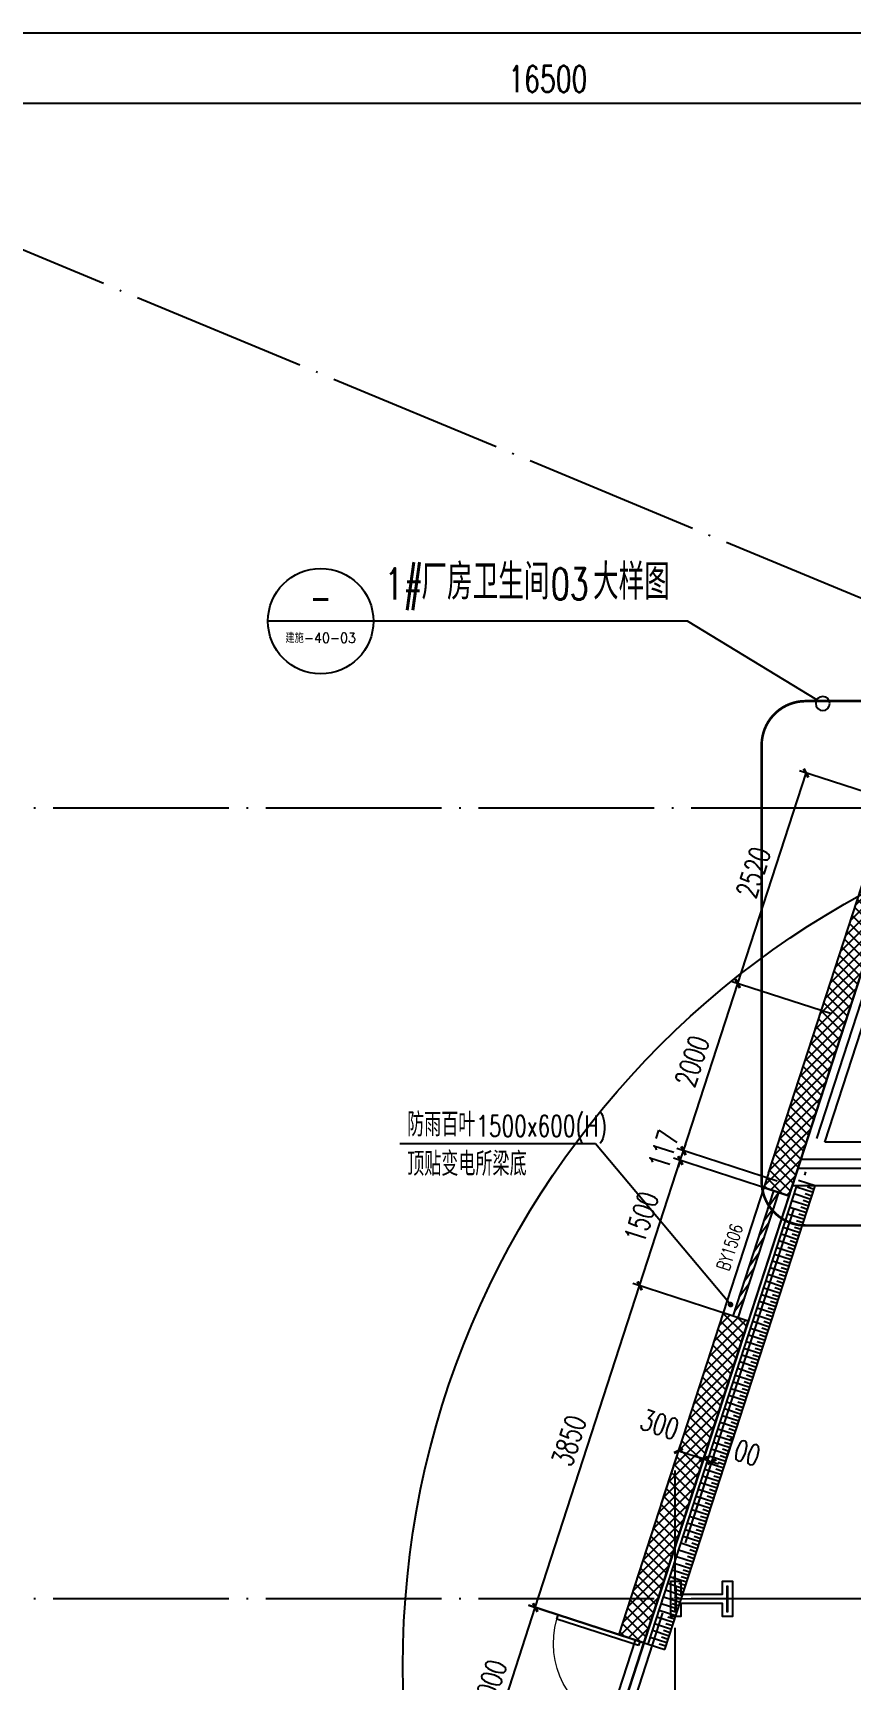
# Model space of a CAD drawing. Extents: x -1313754 to 847533, y 489853 to 941203.
# Drawn here: x -241065 to -231753, y 821895 to 840647 of the extents above; entities that cross this region are included whole.
import ezdxf
from ezdxf.enums import TextEntityAlignment as Align

# ---------------------------------------------------------------- set-up
doc = ezdxf.new("R2010")
doc.units = 0
doc.header["$LTSCALE"] = 1000
doc.header["$MEASUREMENT"] = 0
doc.linetypes.add('DASH', pattern=[0.35, 0.25, -0.1])
doc.linetypes.add('DOTE', pattern=[2.42, 2, -0.2, 0.02, -0.2])
doc.layers.get('Defpoints').update_dxf_attribs({"color": 210})
for name, color, linetype in [('99平面图例外参$0$A-HATCH-2', 251, 'Continuous'), ('A-AXIS-D', 1, 'Continuous'), ('A-AXIS-DOTE', 14, 'DOTE'), ('A-AXIS-DP', 126, 'Continuous'), ('A-AXIS-SYMB', 3, 'Continuous'), ('A-HATCH-2', 251, 'Continuous'), ('A-LIN-V', 9, 'Continuous'), ('A-SFCE', 30, 'Continuous'), ('A-WINDOW', 140, 'Continuous'), ('A-防火门窗', 1, 'Continuous'), ('AS-WALL', 40, 'Continuous'), ('AS-结构边线层', 200, 'Continuous'), ('DIM_ELEV', 3, 'Continuous'), ('DIM_SYMB', 3, 'Continuous'), ('PUB_HATCH', 8, 'Continuous'), ('PUB_TEXT', 7, 'Continuous'), ('SB_ZF消火栓', 10, 'Continuous'), ('建-墙-幕', 4, 'Continuous'), ('建-门窗编号', 7, 'Continuous')]:
    doc.layers.add(name, color=color, linetype=linetype)
doc.layers.add('S-col', color=2, linetype='Continuous', lineweight=0)
doc.styles.add('_TCH_DIM', font='SIMPLEX', dxfattribs={"bigfont": 'GBCBIG'})
doc.styles.add('_TCH_DIM_T3', font='SIMPLEX', dxfattribs={"width": 0.705882, "bigfont": 'GBCBIG'})
doc.styles.add('A-WIN-LABEL', font='SIMPLEX', dxfattribs={"bigfont": 'GBCBIG'})
doc.dimstyles.new('_TCH_ARCH&&100', dxfattribs={"dimtxt": 297.5, "dimasz": 100, "dimexe": 100, "dimexo": 100, "dimgap": 126.25, "dimtad": 1, "dimdec": 0, "dimzin": 0, "dimdsep": 46, "dimtxsty": '_TCH_DIM_T3', "dimblk": 'ARCHTICK', "dimcen": 0.09, "dimclrt": 7, "dimazin": 2, "dimtfac": 1, "dimtdec": 0, "dimtix": 1, "dimtmove": 2, "dimatfit": 3, "dimfxl": 0, "dimtolj": 1, "dimtzin": 0, "dimarcsym": 0})
doc.dimstyles.new('_TCH_ARCH&&80', dxfattribs={"dimtxt": 238, "dimasz": 80, "dimexe": 80, "dimexo": 80, "dimgap": 101, "dimtad": 1, "dimdec": 0, "dimzin": 0, "dimdsep": 46, "dimtxsty": '_TCH_DIM_T3', "dimblk": 'ARCHTICK', "dimcen": 0.09, "dimclrt": 7, "dimazin": 2, "dimtfac": 1, "dimtdec": 0, "dimtix": 1, "dimtmove": 2, "dimatfit": 3, "dimfxl": 0, "dimtolj": 1, "dimtzin": 0, "dimarcsym": 0})
pattern_1 = [(45, (60, 0), (-60.000061, 60.000061), []), (135, (60, 0), (-60.000061, -60.000061), [])]

# ---------------------------------------------------------------- blocks, each defined once
blk = doc.blocks.new('_ArchTick')
at = {"color": 0, "linetype": 'ByBlock', "const_width": 0.4}
blk.add_lwpolyline([(-0.5, -0.5), (0.5, 0.5)], dxfattribs=at)
blk = doc.blocks.new('*D1251')
at = {"layer": 'A-AXIS-D', "color": 0, "lineweight": -2}
for p, q in [((-22718, 34220), (-22718, 35127)), ((-6218, 34220), (-6218, 35127)), ((-22718, 35027), (-6218, 35027))]:
    blk.add_line(p, q, dxfattribs=at)
at = {"layer": 'Defpoints', "color": 0}
for p in [(-6218, 35027), (-22718, 34120), (-6218, 34120)]:
    blk.add_point(p, dxfattribs=at)
at = {"layer": 'A-AXIS-D', "color": 0, "lineweight": -2, "xscale": 100, "yscale": 100, "zscale": 100, "rotation": 180}
blk.add_blockref('_ArchTick', (-22718, 35027), dxfattribs=at)
at = {"layer": 'A-AXIS-D', "color": 0, "lineweight": -2, "xscale": 100, "yscale": 100, "zscale": 100}
blk.add_blockref('_ArchTick', (-6218, 35027), dxfattribs=at)
at = {"layer": 'A-AXIS-D', "color": 7, "insert": (-14468, 35302), "char_height": 297.5, "attachment_point": 5, "style": '_TCH_DIM_T3'}
blk.add_mtext('\\A1;16500', dxfattribs=at)
blk = doc.blocks.new('*D1363')
at = {"layer": 'A-AXIS-D', "color": 0, "lineweight": -2}
for p, q in [((-33818, 34320), (-33818, 35927)), ((-33818, 35827), (92682, 35827)), ((92682, 34320), (92682, 35927))]:
    blk.add_line(p, q, dxfattribs=at)
at = {"layer": 'Defpoints', "color": 0}
for p in [(92682, 35827), (-33818, 34220), (92682, 34220)]:
    blk.add_point(p, dxfattribs=at)
at = {"layer": 'A-AXIS-D', "color": 0, "lineweight": -2, "xscale": 100, "yscale": 100, "zscale": 100, "rotation": 180}
blk.add_blockref('_ArchTick', (-33818, 35827), dxfattribs=at)
at = {"layer": 'A-AXIS-D', "color": 0, "lineweight": -2, "xscale": 100, "yscale": 100, "zscale": 100}
blk.add_blockref('_ArchTick', (92682, 35827), dxfattribs=at)
at = {"layer": 'A-AXIS-D', "color": 7, "insert": (29432, 36102), "char_height": 297.5, "attachment_point": 5, "style": '_TCH_DIM_T3'}
blk.add_mtext('\\A1;126500', dxfattribs=at)
blk = doc.blocks.new('43243')
at = {"layer": 'AS-结构边线层'}
blk.add_lwpolyline([(-230898, 832220), (-254254, 760236)], dxfattribs=at)
blk = doc.blocks.new('_FZH')
at = {"layer": 'A-HATCH-2'}
blk.add_lwpolyline([(-0.437, -0.25), (-0.437, 0.25), (-0.297, 0.25), (-0.297, 0.067), (0.298, 0.067), (0.298, 0.25), (0.438, 0.25), (0.438, -0.25), (0.298, -0.25), (0.298, -0.068), (-0.297, -0.068), (-0.297, -0.25)], close=True, dxfattribs=at)
at = {"layer": 'S-col'}
blk.add_lwpolyline([(-0.375, -0.188), (-0.375, 0.187), (-0.36, 0.187), (-0.36, 0.005), (0.36, 0.005), (0.36, 0.187), (0.375, 0.187), (0.375, -0.188), (0.36, -0.188), (0.36, -0.005), (-0.36, -0.005), (-0.36, -0.188)], close=True, dxfattribs=at)
blk = doc.blocks.new('w4234324')
at = {"xscale": 800.0000000000005, "yscale": 800.0000000000005, "zscale": 800.0000000000005}
blk.add_blockref('_FZH', (-233454, 822820), dxfattribs=at)
blk = doc.blocks.new('3132')
at = {"layer": 'A-AXIS-SYMB'}
for p, q in [((-237190, 833950), (-238390, 833950)), ((-233614, 833950), (-237190, 833950)), ((-232143, 833054), (-233614, 833950))]:
    blk.add_line(p, q, dxfattribs=at)
blk.add_lwpolyline([(-231994, 833012, 1), (-232155, 833012, 1)], format="xyb", close=True, dxfattribs=at)
blk.add_circle((-237790, 833950), 600, dxfattribs=at)
at = {"layer": 'DIM_ELEV', "linetype": 'DASH', "const_width": 30}
blk.add_lwpolyline([(-232270, 833040), (-226020, 833040, -0.414214), (-225520, 832540), (-225520, 827570, -0.414214), (-226020, 827070), (-232270, 827070, -0.414214), (-232770, 827570), (-232770, 832540, -0.414214)], format="xyb", close=True, dxfattribs=at)
at = {"layer": 'PUB_TEXT', "style": '_TCH_DIM'}
for s, p in [('厂房卫生间', (-236644, 834195)), ('大样图', (-234690, 834195))]:
    blk.add_text(s, height=405.1, dxfattribs=at).set_placement(p)
at = {"layer": 'PUB_TEXT', "style": '_TCH_DIM', "width": 0.705882}
for s, p in [('1#', (-237064, 834195)), ('03', (-235170, 834195))]:
    blk.add_text(s, height=357, dxfattribs=at).set_placement(p)
at = {"layer": 'PUB_TEXT', "style": '_TCH_DIM'}
for s, height, width, p, p2 in [('-', 365, 0.777778, (-237912, 834039), (-237668, 834039)), ('建施-40-03', 114.3, 0.947735, (-238191, 833703), (-237389, 833703))]:
    blk.add_text(s, height=height, dxfattribs=dict(at, width=width)).set_placement(p, p2, align=Align.FIT)
blk = doc.blocks.new('99平面图例外参$0$$LinePat$填挖边坡')
at = {"color": 0}
for p, q in [((0, 0), (0, -1500)), ((300, 0), (300, -600))]:
    blk.add_line(p, q, dxfattribs=at)
at = {"layer": 'Defpoints', "color": 0}
blk.add_point((600, 0), dxfattribs=at)
blk = doc.blocks.new('34242343243')
at = {"layer": 'A-LIN-V'}
for p, q in [((-234063, 822305), (-232370, 827520)), ((-233872, 822243), (-232160, 827520)), ((-234063, 822305), (-233872, 822243))]:
    blk.add_line(p, q, dxfattribs=at)
at = {"layer": '99平面图例外参$0$A-HATCH-2', "color": 203, "xscale": 0.1340092853501162, "yscale": 0.1333333333333333, "zscale": 0.1333333333333333, "rotation": 252.0237134181385}
for p in [(-232160, 827520), (-232235, 827291), (-232210, 827367), (-232185, 827444), (-232284, 827138), (-232259, 827214), (-232359, 826908), (-232334, 826985), (-232309, 827061), (-232408, 826755), (-232384, 826832), (-232483, 826526), (-232458, 826602), (-232433, 826679), (-232532, 826373), (-232508, 826449), (-232607, 826143), (-232582, 826220), (-232557, 826296), (-232656, 825990), (-232632, 826067), (-232731, 825761), (-232706, 825837), (-232681, 825914), (-232781, 825608), (-232756, 825684), (-232830, 825455), (-232805, 825532), (-232905, 825226), (-232880, 825302), (-232855, 825379), (-232954, 825073), (-232929, 825149), (-233029, 824843), (-233004, 824920), (-232979, 824996), (-233078, 824690), (-233054, 824767), (-233153, 824461), (-233128, 824537), (-233103, 824614), (-233202, 824308), (-233178, 824384), (-233277, 824078), (-233252, 824155), (-233227, 824231), (-233326, 823925), (-233302, 824002), (-233401, 823696), (-233376, 823772), (-233351, 823849), (-233451, 823543), (-233426, 823619), (-233500, 823390), (-233475, 823467), (-233575, 823161), (-233550, 823237), (-233525, 823314), (-233624, 823008), (-233599, 823084), (-233699, 822778), (-233674, 822855), (-233649, 822931), (-233748, 822625), (-233724, 822702), (-233823, 822396), (-233798, 822472), (-233773, 822549), (-233848, 822319)]:
    blk.add_blockref('99平面图例外参$0$$LinePat$填挖边坡', p, dxfattribs=at)
blk = doc.blocks.new('A$C5D961328')
at = {"layer": 'SB_ZF消火栓'}
blk.add_hatch(color=256, dxfattribs=at).paths.add_polyline_path([(0, 40), (700, 40), (700, 240)])
at = {"layer": 'A-LIN-V', "ltscale": 500}
blk.add_circle((350, 40), 10001, dxfattribs=at)
at = {"layer": 'SB_ZF消火栓'}
for p, q in [((700, 240), (0, 240)), ((0, 240), (0, 40)), ((700, 240), (0, 40)), ((700, 240), (700, 40)), ((0, 40), (700, 40))]:
    blk.add_line(p, q, dxfattribs=at)
at = {"layer": 'SB_ZF消火栓', "color": 1}
blk.add_circle((140, 140), 32.5, dxfattribs=at)
blk = doc.blocks.new('234243242332')
at = {"layer": 'SB_ZF消火栓', "rotation": 270}
blk.add_blockref('A$C5D961328', (-226894, 822401), dxfattribs=at)
blk = doc.blocks.new('*D532')
at = {"layer": 'A-AXIS-DP', "color": 0, "lineweight": -2}
for p, q in [((-233915, 823893), (-233692, 824581)), ((-233717, 824505), (-233431, 824412)), ((-233630, 823800), (-233407, 824488))]:
    blk.add_line(p, q, dxfattribs=at)
at = {"layer": 'Defpoints', "color": 0}
for p in [(-233431, 824412), (-233940, 823817), (-233655, 823724)]:
    blk.add_point(p, dxfattribs=at)
at = {"layer": 'A-AXIS-DP', "color": 0, "lineweight": -2, "xscale": 80, "yscale": 80, "zscale": 80}
for p, rotation in [((-233717, 824505), 162.0237134181418), ((-233431, 824412), 342.0237134181418)]:
    blk.add_blockref('_ArchTick', p, dxfattribs=dict(at, rotation=rotation))
at = {"layer": 'A-AXIS-DP', "color": 7, "insert": (-233930, 824806), "char_height": 238, "attachment_point": 5, "rotation": 342.0237, "style": '_TCH_DIM_T3'}
blk.add_mtext('\\A1;300', dxfattribs=at)
blk = doc.blocks.new('*D533')
at = {"layer": 'A-AXIS-DP', "color": 0, "lineweight": -2}
for p, q in [((-233630, 823800), (-233407, 824488)), ((-233535, 823769), (-233312, 824458)), ((-233431, 824412), (-233507, 824437)), ((-233431, 824412), (-233336, 824381)), ((-233336, 824381), (-233260, 824357))]:
    blk.add_line(p, q, dxfattribs=at)
at = {"layer": 'Defpoints', "color": 0}
for p in [(-233336, 824381), (-233655, 823724), (-233559, 823693)]:
    blk.add_point(p, dxfattribs=at)
at = {"layer": 'A-AXIS-DP', "color": 0, "lineweight": -2, "xscale": 80, "yscale": 80, "zscale": 80}
for p, rotation in [((-233431, 824412), 342.0237134181315), ((-233336, 824381), 162.0237134181315)]:
    blk.add_blockref('_ArchTick', p, dxfattribs=dict(at, rotation=rotation))
at = {"layer": 'A-AXIS-DP', "color": 7, "insert": (-233002, 824504), "char_height": 238, "attachment_point": 5, "rotation": 342.0237, "style": '_TCH_DIM_T3'}
blk.add_mtext('\\A1;100', dxfattribs=at)
blk = doc.blocks.new('*D1216')
at = {"layer": 'A-AXIS-DP', "color": 0, "lineweight": -2}
for p, q in [((-235964, 820819), (-235347, 822721)), ((-234281, 822376), (-235423, 822746)), ((-234899, 820473), (-236040, 820844))]:
    blk.add_line(p, q, dxfattribs=at)
at = {"layer": 'Defpoints', "color": 0}
for p in [(-235347, 822721), (-234205, 822351), (-234823, 820448)]:
    blk.add_point(p, dxfattribs=at)
at = {"layer": 'A-AXIS-DP', "color": 0, "lineweight": -2, "xscale": 80, "yscale": 80, "zscale": 80}
for p, rotation in [((-235347, 822721), 72.02371341813708), ((-235964, 820819), 252.0237134181371)]:
    blk.add_blockref('_ArchTick', p, dxfattribs=dict(at, rotation=rotation))
at = {"layer": 'A-AXIS-DP', "color": 7, "insert": (-235865, 821838), "char_height": 238, "attachment_point": 5, "rotation": 72.0237, "style": '_TCH_DIM_T3'}
blk.add_mtext('\\A1;2000', dxfattribs=at)
blk = doc.blocks.new('*D1217')
at = {"layer": 'A-AXIS-DP', "color": 0, "lineweight": -2}
for p, q in [((-235347, 822721), (-234159, 826383)), ((-233093, 826038), (-234235, 826408)), ((-234281, 822376), (-235423, 822746))]:
    blk.add_line(p, q, dxfattribs=at)
at = {"layer": 'Defpoints', "color": 0}
for p in [(-234159, 826383), (-233017, 826013), (-234205, 822351)]:
    blk.add_point(p, dxfattribs=at)
at = {"layer": 'A-AXIS-DP', "color": 0, "lineweight": -2, "xscale": 80, "yscale": 80, "zscale": 80}
for p, rotation in [((-234159, 826383), 72.02371341813614), ((-235347, 822721), 252.0237134181361)]:
    blk.add_blockref('_ArchTick', p, dxfattribs=dict(at, rotation=rotation))
at = {"layer": 'A-AXIS-DP', "color": 7, "insert": (-234962, 824620), "char_height": 238, "attachment_point": 5, "rotation": 72.0237, "style": '_TCH_DIM_T3'}
blk.add_mtext('\\A1;3850', dxfattribs=at)
blk = doc.blocks.new('*D1218')
at = {"layer": 'A-AXIS-DP', "color": 0, "lineweight": -2}
for p, q in [((-234159, 826383), (-233696, 827810)), ((-232630, 827464), (-233772, 827835)), ((-233093, 826038), (-234235, 826408))]:
    blk.add_line(p, q, dxfattribs=at)
at = {"layer": 'Defpoints', "color": 0}
for p in [(-233696, 827810), (-232554, 827440), (-233017, 826013)]:
    blk.add_point(p, dxfattribs=at)
at = {"layer": 'A-AXIS-DP', "color": 0, "lineweight": -2, "xscale": 80, "yscale": 80, "zscale": 80}
for p, rotation in [((-233696, 827810), 72.02371341813712), ((-234159, 826383), 252.0237134181371)]:
    blk.add_blockref('_ArchTick', p, dxfattribs=dict(at, rotation=rotation))
at = {"layer": 'A-AXIS-DP', "color": 7, "insert": (-234137, 827165), "char_height": 238, "attachment_point": 5, "rotation": 72.0237, "style": '_TCH_DIM_T3'}
blk.add_mtext('\\A1;1500', dxfattribs=at)
blk = doc.blocks.new('*D1219')
at = {"layer": 'A-AXIS-DP', "color": 0, "lineweight": -2}
for p, q in [((-232594, 827576), (-233736, 827946)), ((-233696, 827810), (-233660, 827921)), ((-233660, 827921), (-233635, 827997)), ((-232630, 827464), (-233772, 827835)), ((-233696, 827810), (-233721, 827734))]:
    blk.add_line(p, q, dxfattribs=at)
at = {"layer": 'Defpoints', "color": 0}
for p in [(-233660, 827921), (-232518, 827551), (-232554, 827440)]:
    blk.add_point(p, dxfattribs=at)
at = {"layer": 'A-AXIS-DP', "color": 0, "lineweight": -2, "xscale": 80, "yscale": 80, "zscale": 80}
for p, rotation in [((-233660, 827921), 252.0237134181293), ((-233696, 827810), 72.02371341812926)]:
    blk.add_blockref('_ArchTick', p, dxfattribs=dict(at, rotation=rotation))
at = {"layer": 'A-AXIS-DP', "color": 7, "insert": (-233887, 827934), "char_height": 238, "attachment_point": 5, "rotation": 72.0237, "style": '_TCH_DIM_T3'}
blk.add_mtext('\\A1;117', dxfattribs=at)
blk = doc.blocks.new('*D1220')
at = {"layer": 'A-AXIS-DP', "color": 0, "lineweight": -2}
for p, q in [((-233660, 827921), (-233043, 829824)), ((-231977, 829478), (-233119, 829848)), ((-232594, 827576), (-233736, 827946))]:
    blk.add_line(p, q, dxfattribs=at)
at = {"layer": 'Defpoints', "color": 0}
for p in [(-233043, 829824), (-231901, 829453), (-232518, 827551)]:
    blk.add_point(p, dxfattribs=at)
at = {"layer": 'A-AXIS-DP', "color": 0, "lineweight": -2, "xscale": 80, "yscale": 80, "zscale": 80}
for p, rotation in [((-233043, 829824), 72.02371341813688), ((-233660, 827921), 252.0237134181369)]:
    blk.add_blockref('_ArchTick', p, dxfattribs=dict(at, rotation=rotation))
at = {"layer": 'A-AXIS-DP', "color": 7, "insert": (-233560, 828940), "char_height": 238, "attachment_point": 5, "rotation": 72.0237, "style": '_TCH_DIM_T3'}
blk.add_mtext('\\A1;2000', dxfattribs=at)
blk = doc.blocks.new('*D1221')
at = {"layer": 'A-AXIS-DP', "color": 0, "lineweight": -2}
for p, q in [((-233043, 829824), (-232265, 832221)), ((-231199, 831875), (-232341, 832245)), ((-231977, 829478), (-233119, 829848))]:
    blk.add_line(p, q, dxfattribs=at)
at = {"layer": 'Defpoints', "color": 0}
for p in [(-232265, 832221), (-231123, 831850), (-231901, 829453)]:
    blk.add_point(p, dxfattribs=at)
at = {"layer": 'A-AXIS-DP', "color": 0, "lineweight": -2, "xscale": 80, "yscale": 80, "zscale": 80}
for p, rotation in [((-232265, 832221), 72.02371341813634), ((-233043, 829824), 252.0237134181363)]:
    blk.add_blockref('_ArchTick', p, dxfattribs=dict(at, rotation=rotation))
at = {"layer": 'A-AXIS-DP', "color": 7, "insert": (-232863, 831090), "char_height": 238, "attachment_point": 5, "rotation": 72.0237, "style": '_TCH_DIM_T3'}
blk.add_mtext('\\A1;2520', dxfattribs=at)
blk = doc.blocks.new('10平面$0$$DorLib2D$00000002')
for p, q in [((-0.5, 0), (-0.5, 0.4875)), ((-0.475, 0.4875), (-0.5, 0.4875)), ((-0.475, 0), (-0.475, 0.4875)), ((0.475, 0), (0.475, 0.4875)), ((0.475, 0.4875), (0.5, 0.4875)), ((0.5, 0), (0.5, 0.4875)), ((-0.5, 0), (-0.475, 0)), ((0.5, 0), (0.475, 0))]:
    blk.add_line(p, q)
at = {"lineweight": 13}
for centre, start, end in [((-0.4875, 0), 0, 88.53072), ((0.4875, 0), 91.46928, 180)]:
    blk.add_arc(centre, 0.4875, start, end, dxfattribs=at)
blk = doc.blocks.new('*U71')
at = {"color": 0}
for p, q in [((-250, 150), (250, 150)), ((250, 30), (-250, 30)), ((-250, -30), (-190, 30)), ((-190, -30), (-130, 30)), ((-130, -30), (-70, 30)), ((-70, -30), (-10, 30)), ((-10, -30), (50, 30)), ((50, -30), (110, 30)), ((110, -30), (170, 30)), ((170, -30), (230, 30)), ((250, -30), (-250, -30)), ((-250, -150), (250, -150))]:
    blk.add_line(p, q, dxfattribs=at)
for points in [[(-250, -150), (-250, 150)], [(250, -150), (250, 150)]]:
    blk.add_lwpolyline(points, dxfattribs=at)
blk = doc.blocks.new('*U70')
at = {"color": 0, "xscale": 0.001999999996058992, "yscale": 0.003333333333333334, "zscale": 0.001999999996058992}
blk.add_blockref('*U71', (0, 0), dxfattribs=at)
blk = doc.blocks.new('dote')
at = {"layer": 'A-AXIS-DOTE'}
for p, q in [((76282.2, 27000), (-41310, 27000)), ((-13017.8, 15670), (-13017.8, 19460)), ((76282.2, 18000), (-41310, 18000))]:
    blk.add_line(p, q, dxfattribs=at)
at = {"layer": 'A-AXIS-DOTE', "ltscale": 2}
blk.add_lwpolyline([(-35305.3, -50417.4), (-8818.8, 31214.7)], dxfattribs=at)
at = {"layer": 'A-AXIS-D'}
for base, p1, p2, picture, middle in [((92682.2, 35826.7), (-33817.8, 34220), (92682.2, 34220), '*D1363', (29432.2, 36101.7)), ((-6217.8, 35026.7), (-22717.8, 34120), (-6217.8, 34120), '*D1251', (-14467.8, 35301.7))]:
    dim = blk.add_linear_dim(base=base, p1=p1, p2=p2, angle=0, dimstyle='_TCH_ARCH&&100', override={"dimgap": 0}, dxfattribs=at)
    dim.commit()
    dim.dimension.update_dxf_attribs({"geometry": picture, "text_midpoint": middle, "dimtype": 161})

msp = doc.modelspace()

# ---------------------------------------------------------------- hatches: boundary and pattern name
at = {"layer": 'PUB_HATCH'}
h = msp.add_hatch(dxfattribs=at)
h.set_pattern_fill('多孔材料', color=256, scale=30, style=0)
h.set_pattern_definition(pattern_1)
h.paths.add_polyline_path([(-232690.9, 827666.3), (-232405.6, 827573.7), (-230898, 832220), (-231116.1, 832520)])
h = msp.add_hatch(dxfattribs=at)
h.set_pattern_fill('多孔材料', color=256, scale=30, style=0)
h.set_pattern_definition(pattern_1)
h.paths.add_polyline_path([(-232690.9, 827666.3), (-232744.4, 827501.4), (-232459.1, 827408.8), (-232405.6, 827573.7)])
h = msp.add_hatch(dxfattribs=at)
h.set_pattern_fill('多孔材料', color=256, scale=30, style=0)
h.set_pattern_definition(pattern_1)
h.paths.add_polyline_path([(-234110.2, 822320), (-232922, 825982.1), (-233207.4, 826074.6), (-234395.6, 822412.6)])

# ---------------------------------------------------------------- linework, layer by layer
msp.add_lwpolyline([(-234395.6, 822412.6), (-234158.2, 822335.6)])
at = {"layer": 'A-AXIS-DOTE'}
msp.add_line((-226854.2, 832220), (-242565.8, 838750), dxfattribs=at)
at = {"layer": 'A-AXIS-SYMB'}
for p, q in [((-234660, 828000), (-236890, 828000)), ((-233124.2, 826170), (-234660, 828000))]:
    msp.add_line(p, q, dxfattribs=at)
at = {"layer": 'A-AXIS-SYMB', "const_width": 32}
msp.add_lwpolyline([(-233113.9, 826157.7, 1), (-233134.5, 826182.3, 1)], format="xyb", close=True, dxfattribs=at)
at = {"layer": 'A-SFCE'}
msp.add_line((-235423.1, 822746), (-233920, 822258.3), dxfattribs=at)
at = {"layer": 'A-防火门窗'}
for p, q in [((-234822.6, 820448.5), (-234205.3, 822350.9)), ((-234727.5, 820417.6), (-234110.2, 822320))]:
    msp.add_line(p, q, dxfattribs=at)
at = {"layer": 'AS-WALL'}
for p, q in [((-232690.9, 827666.3), (-231116.1, 832520)), ((-232405.6, 827573.7), (-230898, 832220)), ((-232325.7, 827820), (-230898, 832220)), ((-232050.5, 828020), (-230752.7, 832020)), ((-227054.2, 828020), (-232050.5, 828020)), ((-227054.2, 827720), (-232358.1, 827720)), ((-227054.2, 827820), (-232325.7, 827820)), ((-232690.9, 827666.3), (-232744.4, 827501.4)), ((-232459.1, 827408.8), (-232405.6, 827573.7)), ((-227054.2, 827520), (-232423, 827520)), ((-232744.4, 827501.4), (-232459.1, 827408.8)), ((-233207.4, 826074.6), (-234395.6, 822412.6)), ((-232922, 825982.1), (-233207.4, 826074.6)), ((-234110.2, 822320), (-232922, 825982.1)), ((-234395.6, 822412.6), (-234110.2, 822320))]:
    msp.add_line(p, q, dxfattribs=at)
at = {"layer": '建-墙-幕'}
msp.add_line((-234110.2, 822320), (-234205.3, 822350.9), dxfattribs=at)

# ---------------------------------------------------------------- block references
at = {"layer": 'A-AXIS-DP'}
msp.add_blockref('3132', (0, 0), dxfattribs=at)
at = {"layer": 'A-WINDOW'}
for name in ['43243', 'w4234324']:
    msp.add_blockref(name, (0, 0), dxfattribs=at)
ref = msp.add_blockref('*U70', (-232833.2, 826741.7), dxfattribs=dict(at, xscale=-1499.999999999843, yscale=300, zscale=300, rotation=72.0237134181359))
ref.add_attrib('A', 'BY1506', (-233144.1, 826545.5), dxfattribs={"layer": '建-门窗编号', "ltscale": 500, "height": 148.75, "rotation": 72.02371, "style": 'A-WIN-LABEL', "width": 0.705882})
at = {"layer": 'A-防火门窗', "xscale": -2000, "yscale": 2000, "zscale": 100, "rotation": 72.02371341813668}
msp.add_blockref('10平面$0$$DorLib2D$00000002', (-234466.4, 821384.2), dxfattribs=at)
at = {"layer": 'AS-WALL'}
msp.add_blockref('dote', (-220736.4, 804820), dxfattribs=at)
at = {"layer": 'DIM_SYMB'}
msp.add_blockref('34242343243', (0, 0), dxfattribs=at)
at = {"layer": 'SB_ZF消火栓', "linetype": 'Continuous'}
msp.add_blockref('234243242332', (0, 0), dxfattribs=at)

# ---------------------------------------------------------------- texts
at = {"layer": 'PUB_TEXT', "style": '_TCH_DIM'}
for s, p in [('防雨百叶', (-236806, 828084)), ('顶贴变电所梁底', (-236806, 827636))]:
    msp.add_text(s, height=270.07, dxfattribs=at).set_placement(p)
at = {"layer": 'PUB_TEXT', "style": '_TCH_DIM', "width": 0.705882}
msp.add_text('1500x600(H)', height=238, dxfattribs=at).set_placement((-236019.6, 828084))

# ---------------------------------------------------------------- dimensions: what is measured, and where the dimension line sits
at = {"layer": 'A-AXIS-DP'}
for p1, p2, picture, middle in [((-231900.9, 829453.2), (-231123.1, 831850.2), '*D1221', (-232863, 831090.1)), ((-232518.1, 827550.9), (-231900.9, 829453.2), '*D1220', (-233560.5, 828940.4)), ((-232554.2, 827439.7), (-232518.1, 827550.9), '*D1219', (-233887.1, 827933.6)), ((-233017.1, 826012.9), (-232554.2, 827439.7), '*D1218', (-234136.6, 827164.7)), ((-234205.3, 822350.9), (-233017.1, 826012.9), '*D1217', (-234962.2, 824620.2)), ((-234822.6, 820448.5), (-234205.3, 822350.9), '*D1216', (-235864.9, 821838))]:
    dim = msp.add_aligned_dim(p1=p1, p2=p2, distance=1200.3, dimstyle='_TCH_ARCH&&80', dxfattribs=at)
    dim.commit()
    dim.dimension.update_dxf_attribs({"geometry": picture, "text_midpoint": middle})
for base, p1, p2, picture, middle in [((-233431.3, 824412.3), (-233940, 823816.7), (-233654.6, 823724.2), '*D532', (-233930.3, 824805.5)), ((-233336.2, 824381.5), (-233654.6, 823724.2), (-233559.5, 823693.3), '*D533', (-233002, 824504.3))]:
    dim = msp.add_linear_dim(base=base, p1=p1, p2=p2, angle=342.02371, dimstyle='_TCH_ARCH&&80', dxfattribs=at)
    dim.commit()
    dim.dimension.update_dxf_attribs({"geometry": picture, "text_midpoint": middle, "dimtype": 129})

doc.saveas('drawing.dxf')
